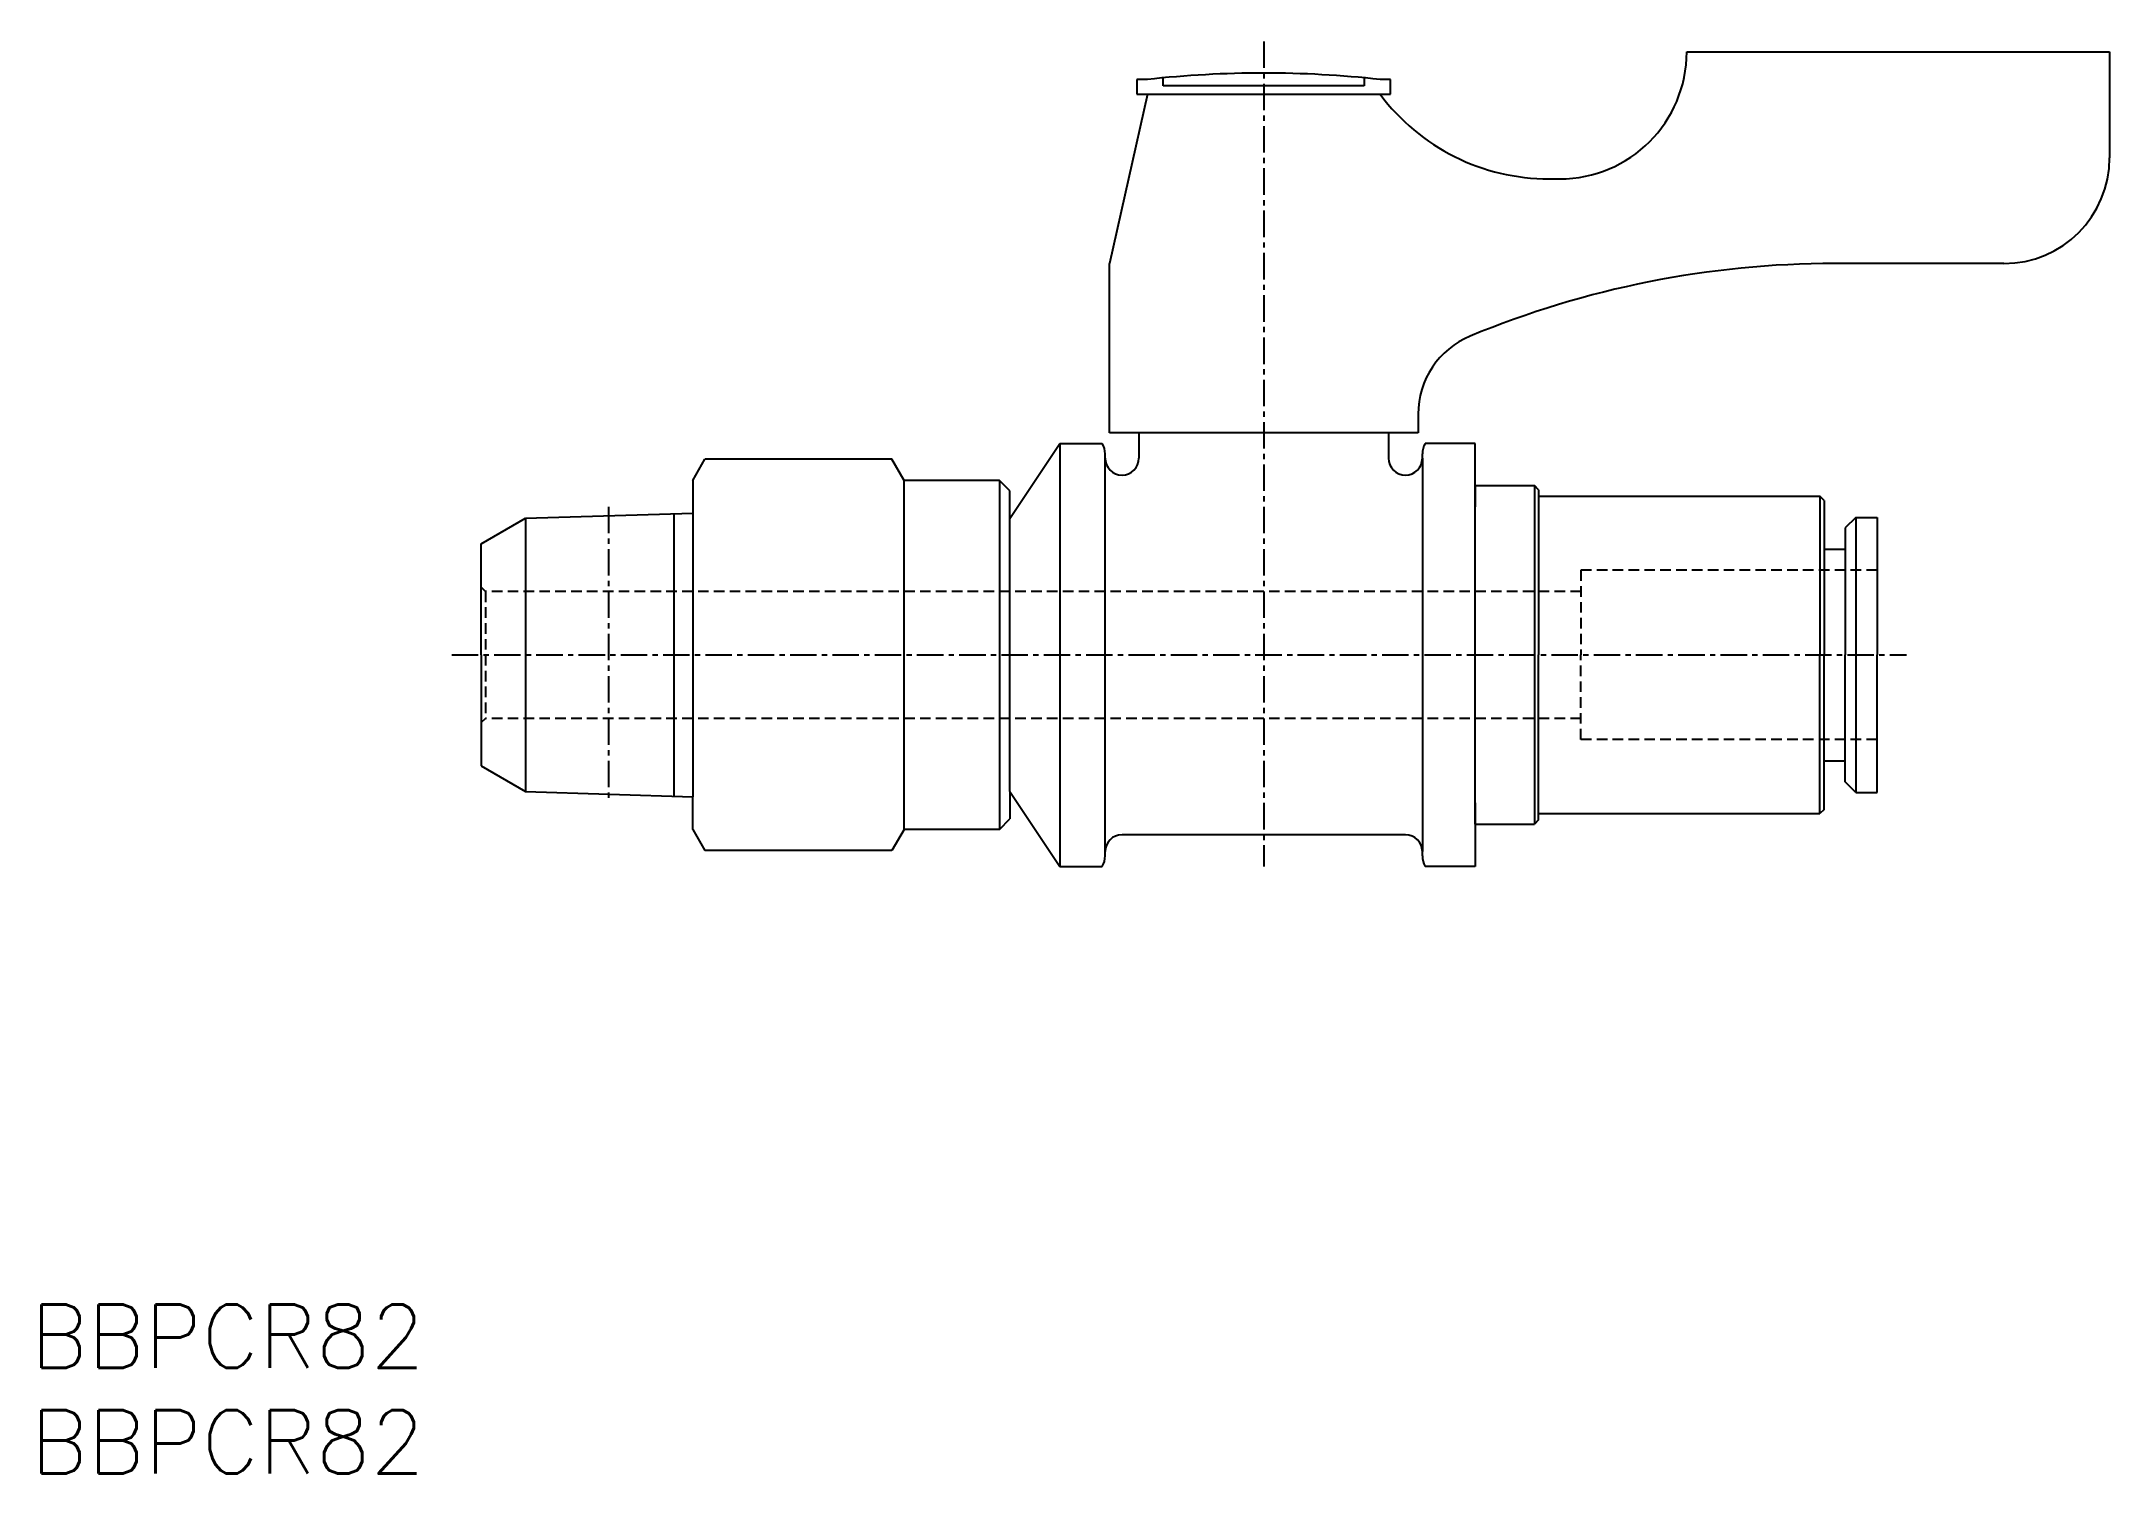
# Model space of a CAD drawing. Extents: x 0.5 to 98.3, y 0 to 67.7.
import ezdxf

# ---------------------------------------------------------------- set-up
doc = ezdxf.new("R2010")
doc.units = 0
doc.linetypes.add('CENTER', pattern=[2, 1.25, -0.25, 0.25, -0.25])
doc.linetypes.add('DASHED', pattern=[0.75, 0.5, -0.25])
doc.layers.get('0').update_dxf_attribs({"linetype": 'CONTINUOUS'})
doc.layers.add('CENTER', color=1, linetype='CENTER')
doc.styles.get("Standard").update_dxf_attribs({"font": 'txt.shx'})

# ---------------------------------------------------------------- blocks, each defined once
blk = doc.blocks.new('*U4')
at = {"color": 7, "linetype": 'CONTINUOUS'}
blk.add_text('BBPCR82', height=3, dxfattribs=at).set_placement((0, 5))
blk = doc.blocks.new('*U5')
at = {"color": 7, "linetype": 'CONTINUOUS'}
blk.add_text('BBPCR82', height=3, dxfattribs=at).set_placement((0, 0))

msp = doc.modelspace()

# ---------------------------------------------------------------- linework, layer by layer
at = {"color": 7, "linetype": 'CONTINUOUS'}
for p, q in [((78.315, 67.199), (78.315, 67.199)), ((78.315, 67.199), (98.315, 67.199)), ((98.315, 67.199), (98.315, 62.199)), ((98.315, 67.199), (98.315, 62.199)), ((52.315, 65.899), (52.315, 65.199)), ((52.815, 65.899), (52.315, 65.899)), ((53.565, 65.599), (53.565, 65.976)), ((63.065, 65.599), (53.565, 65.599)), ((63.065, 65.976), (63.065, 65.599)), ((64.315, 65.899), (63.815, 65.899)), ((64.315, 65.199), (64.315, 65.899)), ((52.815, 65.199), (51.015, 57.199)), ((52.315, 65.199), (53.965, 65.199)), ((52.815, 65.199), (63.815, 65.199)), ((62.665, 65.199), (64.315, 65.199)), ((71.815, 61.199), (72.315, 61.199)), ((51.015, 49.199), (51.015, 57.199)), ((93.315, 57.199), (85.315, 57.199)), ((65.615, 50.074), (65.615, 49.199)), ((52.415, 49.199), (51.015, 49.199)), ((52.415, 49.199), (52.415, 47.999)), ((64.215, 49.199), (52.415, 49.199)), ((65.615, 49.199), (64.215, 49.199)), ((64.215, 49.199), (64.215, 47.999)), ((31.315, 46.949), (31.892, 47.949)), ((40.737, 47.949), (31.892, 47.949)), ((41.315, 46.949), (40.737, 47.949)), ((46.315, 45.149), (48.681, 48.699)), ((48.681, 48.699), (50.681, 48.699)), ((48.681, 48.699), (48.681, 28.699)), ((50.815, 47.999), (50.815, 48.199)), ((50.815, 29.399), (50.815, 47.999)), ((65.815, 47.999), (65.815, 48.199)), ((65.815, 47.999), (65.815, 29.399)), ((68.315, 48.699), (65.949, 48.699)), ((68.315, 45.699), (68.315, 48.699)), ((31.315, 46.949), (31.315, 45.402)), ((45.815, 46.949), (41.315, 46.949)), ((41.315, 30.449), (41.315, 46.949)), ((46.315, 46.449), (45.815, 46.949)), ((45.815, 46.949), (45.815, 30.449)), ((51.615, 47.199), (51.615, 47.199)), ((65.015, 47.199), (65.015, 47.199)), ((46.315, 45.149), (46.315, 46.449)), ((68.315, 46.699), (68.315, 45.699)), ((68.315, 46.699), (71.115, 46.699)), ((68.315, 46.699), (68.315, 45.699)), ((71.315, 46.499), (71.115, 46.699)), ((71.115, 46.699), (71.115, 30.699)), ((71.315, 46.499), (71.315, 38.699)), ((71.315, 46.199), (84.615, 46.199)), ((84.815, 45.999), (84.615, 46.199)), ((84.615, 46.199), (84.615, 38.699)), ((84.815, 45.999), (84.815, 38.699)), ((21.315, 43.949), (23.404, 45.155)), ((23.404, 45.155), (31.315, 45.402)), ((23.404, 45.155), (23.404, 32.243)), ((30.431, 32.024), (30.431, 45.375)), ((31.315, 45.402), (31.315, 31.996)), ((46.315, 32.249), (46.315, 45.149)), ((68.315, 31.699), (68.315, 45.699)), ((86.315, 45.199), (85.815, 44.699)), ((86.315, 45.199), (87.315, 45.199)), ((86.315, 45.199), (86.315, 32.199)), ((87.315, 45.199), (87.315, 38.699)), ((85.815, 44.699), (85.815, 38.699)), ((21.315, 38.699), (21.315, 43.949)), ((84.815, 43.699), (85.815, 43.699)), ((21.315, 38.699), (21.315, 33.449)), ((71.315, 30.899), (71.315, 38.699)), ((84.615, 31.199), (84.615, 38.699)), ((84.815, 31.399), (84.815, 38.699)), ((85.815, 32.699), (85.815, 38.699)), ((87.315, 32.199), (87.315, 38.699)), ((21.315, 33.449), (23.404, 32.243)), ((84.815, 33.699), (85.815, 33.699)), ((86.315, 32.199), (85.815, 32.699)), ((23.404, 32.243), (31.315, 31.996)), ((31.315, 30.449), (31.315, 31.996)), ((46.315, 32.249), (48.681, 28.699)), ((46.315, 32.249), (46.315, 30.949)), ((68.315, 31.699), (68.315, 28.699)), ((68.315, 30.699), (68.315, 31.699)), ((68.315, 30.699), (68.315, 31.699)), ((84.815, 31.399), (84.615, 31.199)), ((86.315, 32.199), (87.315, 32.199)), ((31.315, 30.449), (31.892, 29.449)), ((41.315, 30.449), (40.737, 29.449)), ((45.815, 30.449), (41.315, 30.449)), ((45.815, 30.449), (46.315, 30.949)), ((68.315, 30.699), (71.115, 30.699)), ((71.315, 30.899), (71.115, 30.699)), ((71.315, 31.199), (84.615, 31.199)), ((40.737, 29.449), (31.892, 29.449)), ((50.815, 29.199), (50.815, 29.399)), ((65.015, 30.199), (51.615, 30.199)), ((65.815, 29.199), (65.815, 29.399)), ((48.681, 28.699), (50.681, 28.699)), ((68.315, 28.699), (65.949, 28.699))]:
    msp.add_line(p, q, dxfattribs=at)
at = {"color": 3, "linetype": 'DASHED'}
for p, q in [((87.315, 42.699), (73.315, 42.699)), ((73.315, 42.699), (73.315, 38.699)), ((21.515, 41.699), (21.315, 41.899)), ((73.315, 41.699), (21.515, 41.699)), ((21.515, 41.699), (21.515, 35.699)), ((73.315, 34.699), (73.315, 38.699)), ((21.515, 35.699), (21.315, 35.499)), ((73.315, 35.699), (21.515, 35.699)), ((87.315, 34.699), (73.315, 34.699))]:
    msp.add_line(p, q, dxfattribs=at)
at = {"color": 7, "linetype": 'CONTINUOUS'}
for centre, radius, start, end in [((72.315, 67.199), 6, 270, 0), ((58.315, 15.633), 50.567, 83.75574, 96.24426), ((71.815, 71.199), 10, 216.8699, 270), ((93.315, 62.199), 5, 270, 0), ((85.315, 12.199), 45, 90, 112.5151), ((69.615, 50.074), 4, 112.5151, 180), ((49.815, 48.199), 1, 0, 30), ((51.615, 47.999), 0.8, 180, 270), ((51.615, 47.999), 0.8, 270, 0), ((65.015, 47.999), 0.8, 180, 270), ((65.015, 47.999), 0.8, 270, 0), ((66.815, 48.199), 1, 150, 180), ((51.615, 29.399), 0.8, 90, 180), ((65.015, 29.399), 0.8, 0, 90), ((49.815, 29.199), 1, 330, 0), ((66.815, 29.199), 1, 180, 210)]:
    msp.add_arc(centre, radius, start, end, dxfattribs=at)
at = {"layer": 'CENTER', "color": 1, "linetype": 'CENTER'}
for p, q in [((58.315, 67.699), (58.315, 28.699)), ((27.325, 45.699), (27.325, 31.699)), ((19.918, 38.699), (88.712, 38.699))]:
    msp.add_line(p, q, dxfattribs=at)

# ---------------------------------------------------------------- block references
at = {"color": 7, "linetype": 'CONTINUOUS'}
for name in ['*U4', '*U5']:
    msp.add_blockref(name, (0, 0), dxfattribs=at)

doc.saveas('drawing.dxf')
